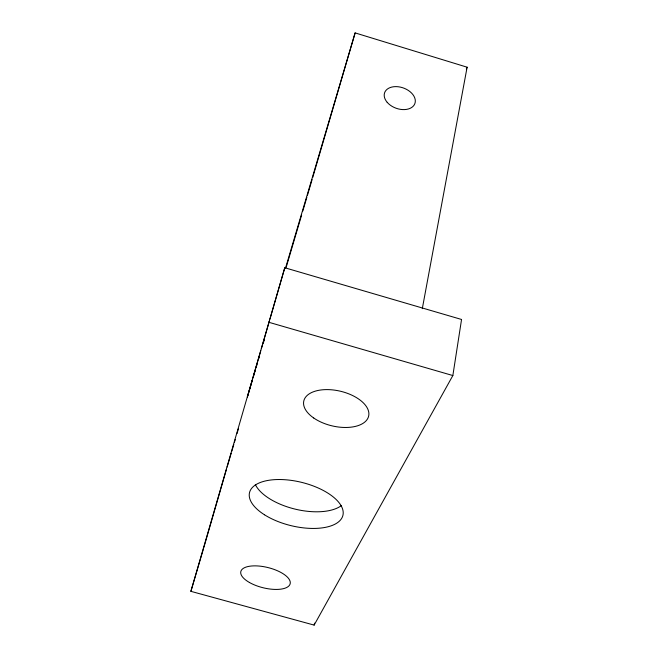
<?xml version="1.0" encoding="UTF-8"?>
<svg xmlns="http://www.w3.org/2000/svg" width="658" height="658" viewBox="0 0 658 658"><rect width="100%" height="100%" fill="white"/><g stroke="black" fill="none" stroke-linecap="round" stroke-linejoin="round"><path stroke-width="0.99" d="M452.852 375.545L461.554 319.467L284.782 267.748L190.886 591.336L314.137 625.1L452.852 375.545L268.629 322.223M422.304 308.66L467.114 67.198L355.123 32.9L285.514 268.135M314.137 625.1L314.565 623.118M203.857 547.423L226.549 468.998M252.22 380.283L247.359 397.07L252.31 380.332M252.787 378.309L260.79 350.673M261.358 348.699L269.361 321.055M269.928 319.081L284.782 267.748M355.123 32.9L312.682 177.611M253.478 376.401L255.518 369.508M256.102 367.542L256.974 364.59M258.717 358.684L259.597 355.731M263.381 342.933L264.253 339.98M227.133 467.024L231.205 453.247M231.789 451.273L233.82 444.389M234.404 442.415L235.276 439.462M237.02 433.556L238.476 428.638M286.205 267.197L301.627 215.018M302.787 211.086L306.858 197.301M307.442 195.336L312.098 179.585M190.886 591.336L203.569 548.394M466.341 69.09L467.114 67.198M341.535 505.492A47.532 22.611 13.7 0 1 295.047 509.103A47.532 22.611 13.7 0 1 255.337 484.543M249.415 582.47A25.415 10.388 13.9 0 0 289.874 584.567A25.415 10.388 13.9 0 0 257.179 565.921A25.415 10.388 13.9 0 0 249.415 582.47M313.693 417.978A33.295 17.815 13.2 0 0 367.97 418.052A33.295 17.815 13.2 0 0 327.001 389.602A33.295 17.815 13.2 0 0 313.693 417.978M264.442 514.762A48.059 22.282 13.7 0 0 342.086 517.607A48.059 22.282 13.7 0 0 282.15 479.575A48.059 22.282 13.7 0 0 264.442 514.762M387.208 102.344A16.072 10.767 19.7 0 0 414.005 105.247A16.072 10.767 19.7 0 0 398.082 86.741A16.072 10.767 19.7 0 0 387.208 102.344"/></g></svg>
